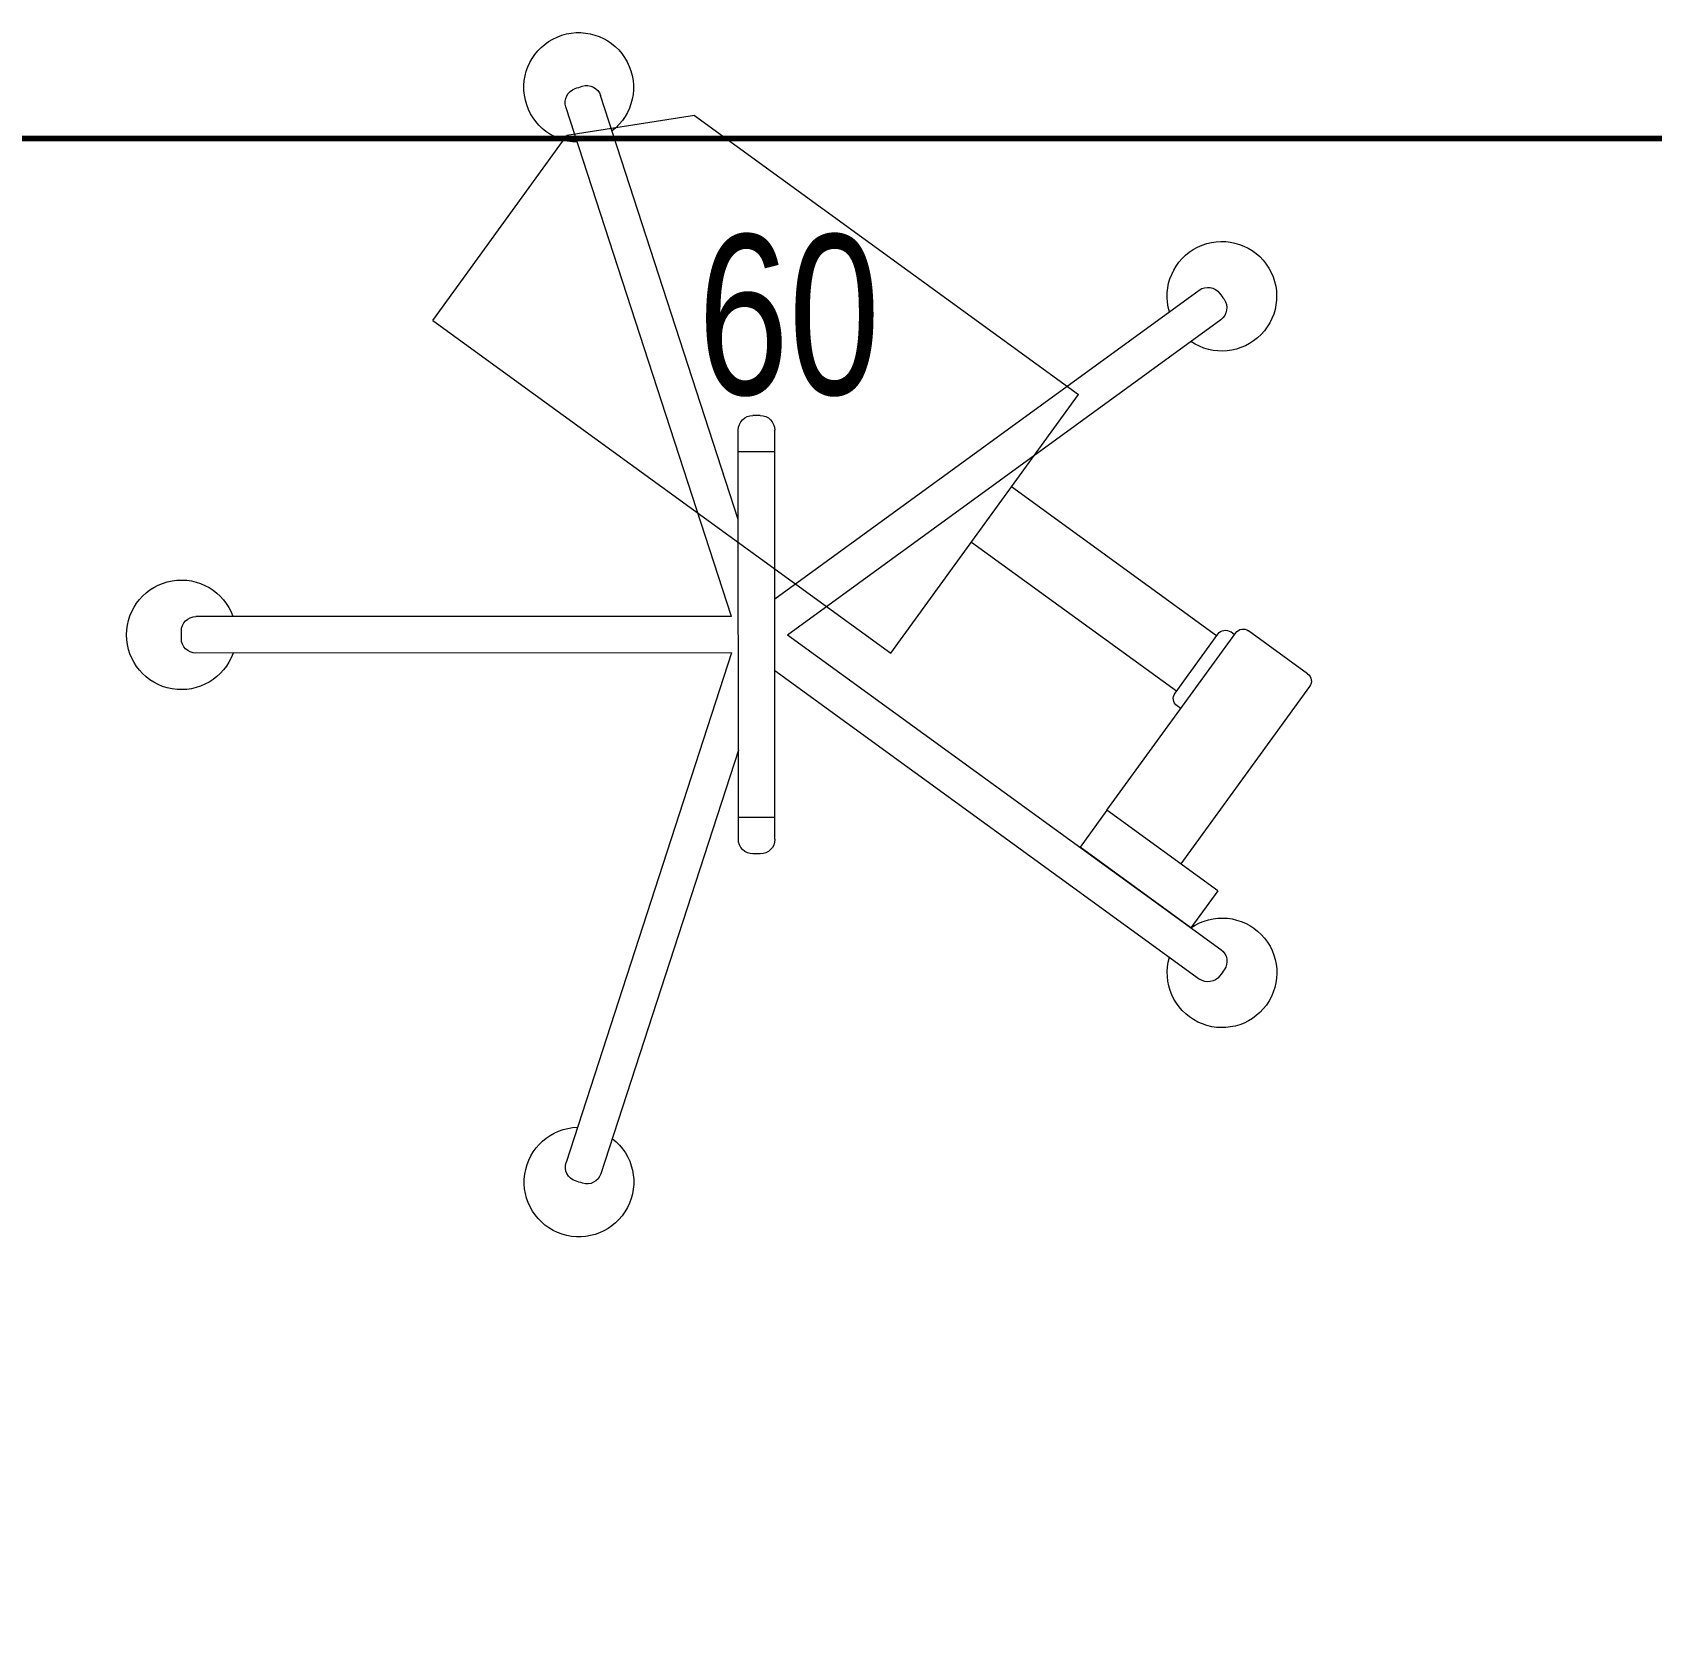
# Model space of a CAD drawing. Header units: metres. Extents: x 75097 to 220695, y -1557923 to -1361206.
# Drawn here: x 128362 to 129249, y -1465058 to -1464179 of the extents above; entities that cross this region are included whole.
import ezdxf

# ---------------------------------------------------------------- set-up
doc = ezdxf.new("R2010")
doc.units = ezdxf.units.M
doc.layers.get('0').update_dxf_attribs({"lineweight": 0})
doc.layers.add('A-100 - Copy$0$Medical Equipment and Furniture', color=8, linetype='Continuous', lineweight=0)
doc.layers.add('A-100 - Copy$0$Medical Equipment and Furniture1', color=8, linetype='Continuous', lineweight=5)
doc.layers.add('E-POWR', color=7, linetype='Continuous', lineweight=9, true_color=0x4e7e3e)
doc.styles.add('A-100 - Copy$0$X3G_ENTITY_257CFD', font='swisscl.ttf', dxfattribs={"height": 200})

# ---------------------------------------------------------------- blocks, each defined once
blk = doc.blocks.new('A-100 - Copy$0$HF12177-P')
for p, q in [((0, 0), (-0.17236, 0.23723)), ((0, 0), (0.17236, 0.23723)), ((-0.01963, -0.00701), (-0.18854, 0.22547)), ((0.01963, -0.00701), (0.18854, 0.22547)), ((-0.112, -0.00701), (0.112, -0.00701)), ((-0.1, -0.00701), (-0.1, -0.02701)), ((0.1, -0.00701), (0.1, -0.02701)), ((-0.12, -0.01501), (-0.12, -0.01901)), ((0.12, -0.01501), (0.12, -0.01901)), ((-0.06314, -0.02701), (-0.29506, -0.10237)), ((-0.01, -0.03078), (-0.28888, -0.12139)), ((-0.112, -0.02701), (0.112, -0.02701)), ((-0.01, -0.03078), (-0.01, -0.32401)), ((0.01, -0.03078), (0.01, -0.32401)), ((0.01, -0.03078), (0.28888, -0.12139)), ((0.06314, -0.02701), (0.29506, -0.10237))]:
    blk.add_line(p, q)
for centre, radius, start, end in [((-0.18515, 0.23783), 0.03, 325.47122, 286.52878), ((0.18515, 0.23783), 0.03, 253.47122, 214.52878), ((-0.17883, 0.23253), 0.008, 36, 125.62673), ((0.17883, 0.23253), 0.008, 54.37327, 144), ((-0.18206, 0.23017), 0.008, 126.37327, 216), ((0, -0.01701), 0.315, 125.62673, 126.37327), ((0, -0.01701), 0.315, 53.62673, 54.37327), ((0.18206, 0.23017), 0.008, 324, 53.62673), ((-0.112, -0.01501), 0.008, 90, 180), ((0.112, -0.01501), 0.008, 0, 90), ((-0.112, -0.01901), 0.008, 180, 270), ((0.112, -0.01901), 0.008, 270, 0), ((-0.29958, -0.11435), 0.03, 37.47122, 358.52878), ((0.29958, -0.11435), 0.03, 181.47122, 142.52878), ((-0.29259, -0.10998), 0.008, 108, 197.62673), ((0.29259, -0.10998), 0.008, 342.37327, 72), ((0, -0.01701), 0.315, 197.62673, 198.37327), ((0, -0.01701), 0.315, 341.62673, 342.37327), ((-0.29135, -0.11378), 0.008, 198.37327, 288), ((0.29135, -0.11378), 0.008, 252, 341.62673), ((0, -0.33201), 0.03, 109.47122, 70.52878), ((-0.002, -0.32401), 0.008, 180, 269.62673), ((0.002, -0.32401), 0.008, 270.37327, 0), ((0, -0.01701), 0.315, 269.62673, 270.37327)]:
    blk.add_arc(centre, radius, start, end)
blk = doc.blocks.new('A-100 - Copy$0$MONITOR ARM PLAN')
for p, q in [((0.025, -0.49375, 0), (0.025, -0.18375, 0)), ((0.025, -0.18375, 0), (0.2, -0.18375, 0)), ((0.2, -0.44375, 0), (0.2, -0.18375, 0)), ((0.2, -0.44375, 0), (0.15, -0.49375, 0)), ((0.025, -0.49375, 0), (0.15, -0.49375, 0))]:
    blk.add_line(p, q)
at = {"layer": 'A-100 - Copy$0$Medical Equipment and Furniture1'}
for p, q in [((0.025, 0.0375), (0, 0.0375)), ((0, 0.0375), (0, -0.0375)), ((0.025, 0.0375), (0.025, -0.0375)), ((0.145, 0.0125), (0.025, 0.0125)), ((0.15, 0.0075), (0.15, -0.0325)), ((0.025, -0.0375), (0, -0.0375)), ((0.025, -0.0375), (0.145, -0.0375)), ((0.09375, -0.0375), (0.09375, -0.04)), ((0.14375, -0.0375), (0.14375, -0.04)), ((0.09875, -0.045), (0.13875, -0.045)), ((0.1, -0.045), (0.1, -0.18375)), ((0.1375, -0.045), (0.1375, -0.18375))]:
    blk.add_line(p, q, dxfattribs=at)
for centre, start, end in [((0.145, 0.0075, 0), 0, 90), ((0.145, -0.0325), 270, 0), ((0.09875, -0.04), 180, 270), ((0.13875, -0.04), 270, 360)]:
    blk.add_arc(centre, 0.005, start, end, dxfattribs=at)
blk = doc.blocks.new('A-100 - Copy')
at = {"layer": 'A-100 - Copy$0$Medical Equipment and Furniture', "extrusion": (-1.92689e-13, 1.39405e-12, -1), "xscale": 999.9999999999984, "yscale": 999.9999999999984, "zscale": -1000, "rotation": 89.98503167528287}
blk.add_blockref('A-100 - Copy$0$HF12177-P', (-128775.6, -1464508.85, 0), dxfattribs=at)
at = {"layer": 'A-100 - Copy$0$Medical Equipment and Furniture', "xscale": -1000, "yscale": 1000, "zscale": 1000, "rotation": 234.0149683247205}
blk.add_blockref('A-100 - Copy$0$MONITOR ARM PLAN', (128966.12, -1464647.2, 0), dxfattribs=at)
at = {"layer": 'A-100 - Copy$0$Medical Equipment and Furniture', "insert": (128776.28, -1464378.65, 0), "char_height": 87.473, "attachment_point": 8, "style": 'A-100 - Copy$0$X3G_ENTITY_257CFD'}
blk.add_mtext('60', dxfattribs=at)

msp = doc.modelspace()

# ---------------------------------------------------------------- linework, layer by layer
at = {"layer": 'E-POWR', "const_width": 3}
msp.add_lwpolyline([(115522.23, -1465741.03), (115522.23, -1464236.25), (117546.62, -1464236.25), (122230.29, -1464236.25), (125149.29, -1464237.3), (127909.01, -1464237.3), (130816.63, -1464237.3)], dxfattribs=at)

# ---------------------------------------------------------------- next in the draw order: block references
msp.add_blockref('A-100 - Copy', (0, 0))

doc.saveas('drawing.dxf')
